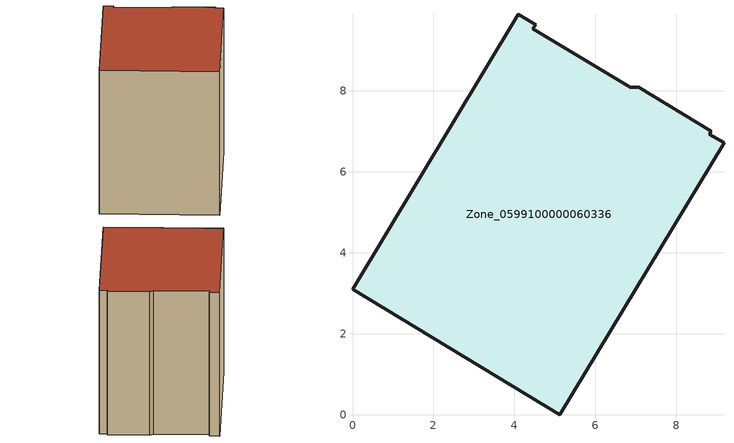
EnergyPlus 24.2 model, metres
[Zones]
Zone_0599100000060336
 floor ground (C_G): 4.53,9.63 4.46,9.53 6.86,8.09 7.07,8.09 8.86,7 8.81,6.93 9.17,6.71 5.12,0 0,3.1 4.09,9.89 z0
 wall outside (C_F): 5.12,0 9.17,6.71 8.81,6.93 8.86,7 7.07,8.09 6.86,8.09 4.46,9.53 4.53,9.63 4.09,9.89 0,3.1 5.12,0 z0:7.78
 roof outside (C_R): 4.46,9.53 4.53,9.63 4.09,9.89 0,3.1 5.12,0 9.17,6.71 8.81,6.93 8.86,7 7.07,8.09 6.86,8.09 z7.78
[BUILDING]
Pand.0599100000060336: North Axis=0; Terrain=City; Loads Convergence Tolerance Value=0.04; Temperature Convergence Tolerance Value=0.4; Solar Distribution=FullExterior; Maximum Number of Warmup Days=25; Minimum Number of Warmup Days=1
[Site:Location]
Rotterdam.The.Hague.AP_ZH_NLD Design_Conditions: Latitude=51.96; Longitude=4.45; Time Zone=1; Elevation=-4.5
[SITE:GROUNDTEMPERATURE:BUILDINGSURFACE]
18, 18, 18, 18, 18, 18, 18, 18, 18, 18, 18, 18
[MATERIAL] Thermal Absorptance=0.9; Solar Absorptance=0.7; Visible Absorptance=0.7
Name | Roughness | Thickness | Conductivity | Density | Specific Heat
G.TC.1946-1964 | MediumSmooth | 0.15 | 1 | 540 | 1210
F.TC.1946-1964 | Rough | 0.3 | 0.857143 | 1920 | 840
R.TC.1946-1964 | MediumRough | 0.2 | 0.235294 | 1500 | 1000
[CONSTRUCTION]
C_G: G.TC.1946-1964
C_F: F.TC.1946-1964
C_R: R.TC.1946-1964
[ZONE]
Zone_0599100000060336: Type=1; Multiplier=1; Ceiling Height=Autocalculate; Volume=Autocalculate; Floor Area=autocalculate; Part of Total Floor Area=Yes
[ZONEINFILTRATION:DESIGNFLOWRATE]
Infil_Zone_0599100000060336: Zone or ZoneList or Space or SpaceList=Zone_0599100000060336; Schedule=AlwaysOn; Design Flow Rate Calculation Method=Flow/Area; Flow Rate per Floor Area=0.003; Constant Term Coefficient=1; Temperature Term Coefficient=0; Velocity Term Coefficient=0; Velocity Squared Term Coefficient=0
[HVACTEMPLATE:ZONE:IDEALLOADSAIRSYSTEM]
Zone_0599100000060336: Maximum Heating Supply Air Temperature=50; Minimum Cooling Supply Air Temperature=13; Maximum Heating Supply Air Humidity Ratio=0.0156; Minimum Cooling Supply Air Humidity Ratio=0.0077; Heating Limit=NoLimit; Cooling Limit=NoLimit; Dehumidification Control Type=ConstantSensibleHeatRatio; Cooling Sensible Heat Ratio=0.7; Dehumidification Setpoint=60; Humidification Control Type=None; Humidification Setpoint=30; Outdoor Air Method=None; Outdoor Air Flow Rate per Person=0.00944; Outdoor Air Flow Rate per Zone Floor Area=0; Outdoor Air Flow Rate per Zone=0; Demand Controlled Ventilation Type=None; Outdoor Air Economizer Type=NoEconomizer; Heat Recovery Type=None; Sensible Heat Recovery Effectiveness=0.7; Latent Heat Recovery Effectiveness=0.65
[ZONECONTROL:THERMOSTAT]
ThermostatControl_Zone_0599100000060336: Zone or ZoneList=Zone_0599100000060336; Control Type Schedule=DualSetpointControlType; Control 1=Thermostat_Zone_0599100000060336; Temperature Difference Between Cutout And Setpoint=0
[THERMOSTATSETPOINT:DUALSETPOINT]
Thermostat_Zone_0599100000060336: Heating Setpoint Temperature Schedule=HeatingSetpoint_Zone_0599100000060336; Cooling Setpoint Temperature Schedule=CoolingSetpoint_Zone_0599100000060336
[SCHEDULE:COMPACT]
HeatingSetpoint_Zone_0599100000060336: Through: 12/31, For: AllDays, Until: 24:00, 21
CoolingSetpoint_Zone_0599100000060336: Through: 12/31, For: AllDays, Until: 24:00, 24
DualSetpointControlType: Through: 12/31, For: AllDays, Until: 24:00, 4
AlwaysOn: Through: 12/31, For: AllDays, Until: 24:00, 1
